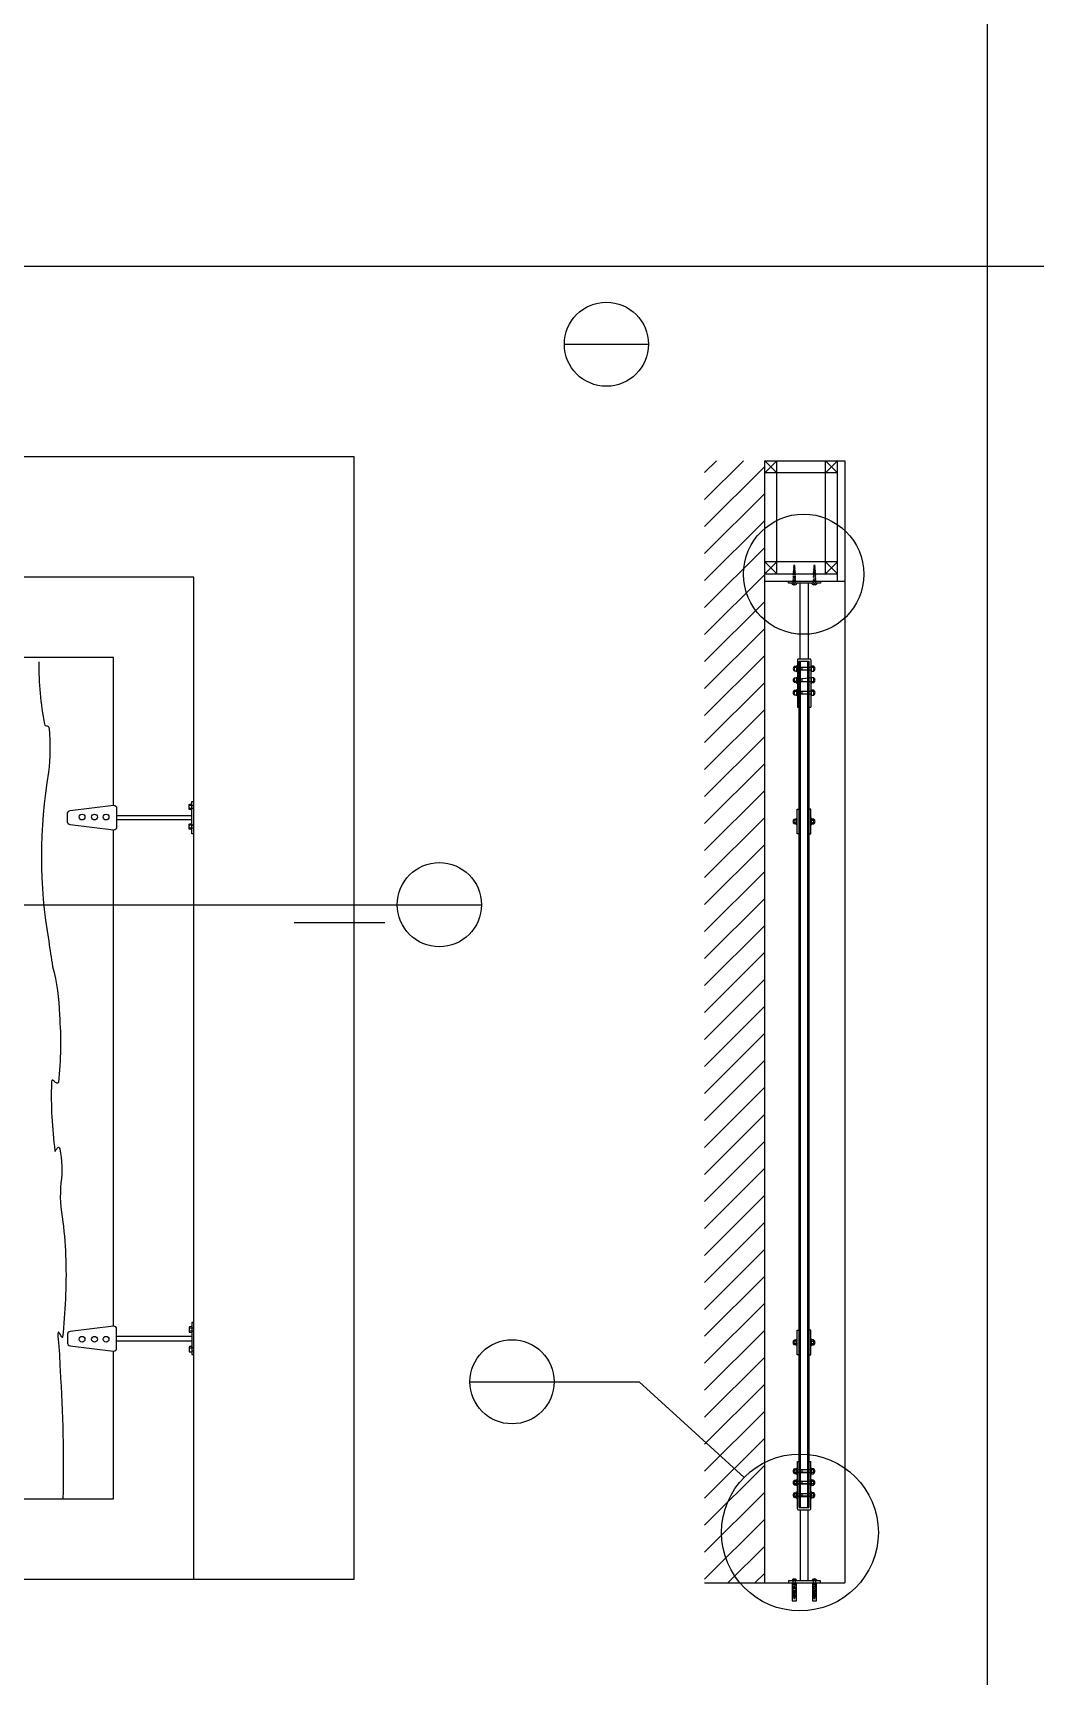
# Model space of a CAD drawing. Header units: inches. Extents: x 6.7 to 49.2, y 11 to 35.8.
# Drawn here: x 32.941 to 35.442, y 17.672 to 21.773 of the extents above; entities that cross this region are included whole.
import ezdxf

# ---------------------------------------------------------------- set-up
doc = ezdxf.new("R2010")
doc.units = ezdxf.units.IN
doc.header["$MEASUREMENT"] = 0
for name, color, linetype in [('02', 2, 'Continuous'), ('1', 1, 'Continuous'), ('4', 4, 'Continuous'), ('8', 8, 'Continuous')]:
    doc.layers.add(name, color=color, linetype=linetype)

msp = doc.modelspace()

# ---------------------------------------------------------------- hatches: boundary and pattern name
at = {"layer": '8'}
h = msp.add_hatch(dxfattribs=at)
h.set_pattern_fill('ANSI31', color=256, scale=0.015, style=0)
h.set_pattern_definition([(45, (-6.231927, 16.39838), (-0.03367596, 0.03367596), [])])
h.paths.add_polyline_path([(34.6171, 17.9048), (34.7671, 17.9048), (34.7671, 20.2372, -0.289549), (34.6643, 20.3998, -0.289549), (34.7671, 20.5624), (34.7671, 20.7048), (34.6171, 20.7048)])
h.paths.add_polyline_path([(34.7671, 20.2372), (34.7671, 20.5624, 0.289549), (34.6643, 20.3998, 0.289549)], flags=16)

# ---------------------------------------------------------------- linework, layer by layer
at = {"layer": '02'}
for p, q in [((34.7971, 20.7048), (34.7671, 20.6748)), ((34.7971, 20.6748), (34.7671, 20.7048)), ((34.9491, 20.6748), (34.7671, 20.6748)), ((34.9191, 20.6748), (34.9491, 20.7048)), ((34.9191, 20.7048), (34.9491, 20.6748)), ((34.9491, 20.4048), (34.9491, 20.7048)), ((34.7971, 20.4228), (34.7671, 20.4528)), ((34.7971, 20.4528), (34.7671, 20.4228)), ((34.9491, 20.4528), (34.7671, 20.4528)), ((34.7671, 20.4228), (34.9491, 20.4228)), ((34.8386, 20.4239), (34.8377, 20.4225)), ((34.8377, 20.4225), (34.8434, 20.4211)), ((34.8377, 20.4225), (34.8385, 20.4207)), ((34.8385, 20.4207), (34.8377, 20.4193)), ((34.8389, 20.4271), (34.838, 20.4257)), ((34.838, 20.4257), (34.8432, 20.4244)), ((34.838, 20.4257), (34.8386, 20.4239)), ((34.8393, 20.4303), (34.8383, 20.4289)), ((34.8383, 20.4289), (34.8429, 20.4277)), ((34.8383, 20.4289), (34.8389, 20.4271)), ((34.8396, 20.4334), (34.8386, 20.432)), ((34.8386, 20.432), (34.8427, 20.431)), ((34.8386, 20.432), (34.8393, 20.4303)), ((34.8386, 20.4239), (34.8442, 20.4225)), ((34.8399, 20.4366), (34.8389, 20.4352)), ((34.8389, 20.4352), (34.8422, 20.4344)), ((34.8389, 20.4352), (34.8396, 20.4334)), ((34.8389, 20.4271), (34.8439, 20.4259)), ((34.8402, 20.4398), (34.8392, 20.4384)), ((34.8392, 20.4384), (34.8419, 20.4377)), ((34.8392, 20.4384), (34.8399, 20.4366)), ((34.8393, 20.4303), (34.8435, 20.4292)), ((34.8395, 20.4415), (34.8421, 20.4409)), ((34.8395, 20.4415), (34.8402, 20.4398)), ((34.8396, 20.4334), (34.8432, 20.4325)), ((34.8399, 20.4366), (34.8429, 20.4358)), ((34.8402, 20.4398), (34.8425, 20.4392)), ((34.8419, 20.4377), (34.8425, 20.4392)), ((34.8429, 20.4358), (34.8419, 20.4377)), ((34.8425, 20.4392), (34.8421, 20.4409)), ((34.8422, 20.4344), (34.8429, 20.4358)), ((34.8435, 20.4292), (34.8422, 20.4344)), ((34.8425, 20.4311), (34.8432, 20.4325)), ((34.8429, 20.4277), (34.8435, 20.4292)), ((34.8439, 20.4259), (34.8429, 20.4277)), ((34.8432, 20.4244), (34.8439, 20.4259)), ((34.8442, 20.4225), (34.8432, 20.4244)), ((34.8434, 20.4211), (34.8442, 20.4225)), ((34.8442, 20.4193), (34.8434, 20.4211)), ((34.8889, 20.4239), (34.888, 20.4225)), ((34.888, 20.4225), (34.8937, 20.4211)), ((34.888, 20.4225), (34.8888, 20.4207)), ((34.8888, 20.4207), (34.888, 20.4193)), ((34.8892, 20.4271), (34.8883, 20.4257)), ((34.8883, 20.4257), (34.8935, 20.4244)), ((34.8883, 20.4257), (34.8889, 20.4239)), ((34.8895, 20.4303), (34.8886, 20.4289)), ((34.8886, 20.4289), (34.8931, 20.4277)), ((34.8886, 20.4289), (34.8892, 20.4271)), ((34.8898, 20.4334), (34.8889, 20.432)), ((34.8889, 20.432), (34.893, 20.431)), ((34.8889, 20.432), (34.8895, 20.4303)), ((34.8889, 20.4239), (34.8945, 20.4225)), ((34.8901, 20.4366), (34.8892, 20.4352)), ((34.8892, 20.4352), (34.8925, 20.4344)), ((34.8892, 20.4352), (34.8898, 20.4334)), ((34.8892, 20.4271), (34.8941, 20.4259)), ((34.8904, 20.4398), (34.8895, 20.4384)), ((34.8895, 20.4384), (34.8921, 20.4377)), ((34.8895, 20.4384), (34.8901, 20.4366)), ((34.8895, 20.4303), (34.8938, 20.4292)), ((34.8898, 20.4415), (34.8924, 20.4409)), ((34.8898, 20.4415), (34.8904, 20.4398)), ((34.8898, 20.4334), (34.8935, 20.4325)), ((34.8901, 20.4366), (34.8931, 20.4358)), ((34.8904, 20.4398), (34.8928, 20.4392)), ((34.8921, 20.4377), (34.8928, 20.4392)), ((34.8931, 20.4358), (34.8921, 20.4377)), ((34.8928, 20.4392), (34.8924, 20.4409)), ((34.8925, 20.4344), (34.8931, 20.4358)), ((34.8938, 20.4292), (34.8925, 20.4344)), ((34.8928, 20.4311), (34.8935, 20.4325)), ((34.8931, 20.4277), (34.8938, 20.4292)), ((34.8941, 20.4259), (34.8931, 20.4277)), ((34.8935, 20.4244), (34.8941, 20.4259)), ((34.8945, 20.4225), (34.8935, 20.4244)), ((34.8937, 20.4211), (34.8945, 20.4225)), ((34.8945, 20.4193), (34.8937, 20.4211)), ((34.9191, 20.4228), (34.9491, 20.4528)), ((34.9191, 20.4528), (34.9491, 20.4228)), ((34.8385, 20.4175), (34.8377, 20.416)), ((34.8377, 20.416), (34.8434, 20.4146)), ((34.8377, 20.416), (34.8385, 20.4142)), ((34.8385, 20.411), (34.8377, 20.4095)), ((34.8377, 20.4095), (34.8385, 20.4077)), ((34.8385, 20.4077), (34.8377, 20.4063)), ((34.8377, 20.4063), (34.8377, 20.3998)), ((34.8385, 20.4175), (34.8442, 20.416)), ((34.8385, 20.4142), (34.8442, 20.4128)), ((34.8385, 20.411), (34.8442, 20.4095)), ((34.8385, 20.4077), (34.8442, 20.4063)), ((34.8434, 20.4179), (34.8442, 20.4193)), ((34.8442, 20.416), (34.8434, 20.4179)), ((34.8434, 20.4146), (34.8442, 20.416)), ((34.8442, 20.4128), (34.8434, 20.4146)), ((34.8434, 20.4114), (34.8442, 20.4128)), ((34.8442, 20.4095), (34.8434, 20.4114)), ((34.8434, 20.4081), (34.8442, 20.4095)), ((34.8442, 20.4063), (34.8434, 20.4081)), ((34.8442, 20.3998), (34.8442, 20.4063)), ((34.8553, 20.2105), (34.8553, 20.3998)), ((34.8758, 20.3998), (34.8758, 20.2105)), ((34.888, 20.4193), (34.8937, 20.4179)), ((34.888, 20.4193), (34.8888, 20.4175)), ((34.8888, 20.4175), (34.888, 20.416)), ((34.888, 20.416), (34.8937, 20.4146)), ((34.888, 20.416), (34.8888, 20.4142)), ((34.8888, 20.4142), (34.888, 20.4128)), ((34.888, 20.4095), (34.8888, 20.4077)), ((34.8888, 20.4077), (34.888, 20.4063)), ((34.888, 20.4063), (34.888, 20.3998)), ((34.8888, 20.411), (34.8945, 20.4095)), ((34.8888, 20.4077), (34.8945, 20.4063)), ((34.8937, 20.4179), (34.8945, 20.4193)), ((34.8937, 20.4146), (34.8945, 20.416)), ((34.8945, 20.4128), (34.8937, 20.4146)), ((34.8937, 20.4114), (34.8945, 20.4128)), ((34.8945, 20.4095), (34.8937, 20.4114)), ((34.8937, 20.4081), (34.8945, 20.4095)), ((34.8945, 20.4063), (34.8937, 20.4081)), ((34.8945, 20.3998), (34.8945, 20.4063)), ((34.8891, 20.189), (34.8421, 20.189)), ((34.849, 20.2085), (34.849, 20.09)), ((34.851, 20.2105), (34.8802, 20.2105)), ((34.8532, 18.0928), (34.8532, 20.2048)), ((34.8532, 20.2048), (34.8772, 20.2048)), ((34.8562, 18.0928), (34.8562, 20.2048)), ((34.8742, 20.2048), (34.8742, 18.0928)), ((34.8772, 20.2048), (34.8772, 18.0928)), ((34.8822, 20.2085), (34.8822, 20.09)), ((34.8469, 20.1544), (34.842, 20.1544)), ((34.889, 20.1635), (34.8489, 20.1603)), ((34.8607, 20.1548), (34.889, 20.1544)), ((34.889, 20.1293), (34.842, 20.1293)), ((34.849, 20.09), (34.8532, 20.09)), ((34.8772, 20.09), (34.8822, 20.09)), ((33.3422, 19.8449), (33.3318, 19.8443)), ((33.3422, 19.8369), (33.3318, 19.8378)), ((34.8462, 19.8079), (34.8413, 19.8079)), ((34.8842, 19.8079), (34.8891, 19.8079)), ((33.3422, 19.7958), (33.3318, 19.7952)), ((33.3422, 19.7878), (33.3318, 19.7887)), ((34.8462, 19.8019), (34.8413, 19.8019)), ((34.8842, 19.8019), (34.8891, 19.8019)), ((29.1039, 19.5971), (34.0602, 19.5971)), ((33.3422, 18.5408), (33.3318, 18.5399)), ((33.3422, 18.5328), (33.3318, 18.5334)), ((34.8462, 18.5079), (34.8413, 18.5079)), ((34.8462, 18.5019), (34.8413, 18.5019)), ((34.8842, 18.5079), (34.8891, 18.5079)), ((34.8842, 18.5019), (34.8891, 18.5019)), ((33.3372, 18.4908), (33.3318, 18.4908)), ((34.8487, 18.2077), (34.8532, 18.2077)), ((34.8487, 18.0892), (34.8487, 18.2077)), ((34.8772, 18.2077), (34.8819, 18.2077)), ((34.8819, 18.0892), (34.8819, 18.2077)), ((34.8888, 18.1865), (34.8418, 18.1865)), ((34.8888, 18.1805), (34.8418, 18.1805)), ((34.8888, 18.1579), (34.8418, 18.1579)), ((34.8888, 18.1519), (34.8418, 18.1519)), ((34.8888, 18.1267), (34.8418, 18.1267)), ((34.8888, 18.1208), (34.8418, 18.1208)), ((34.8507, 18.0872), (34.8799, 18.0872)), ((34.8533, 18.0872), (34.8778, 18.0871)), ((34.8553, 18.0872), (34.8553, 17.9098)), ((34.8758, 17.9098), (34.8758, 18.0872)), ((34.8377, 17.9033), (34.8402, 17.915)), ((34.8385, 17.9019), (34.8377, 17.9033)), ((34.8377, 17.9001), (34.8385, 17.9019)), ((34.8377, 17.9001), (34.8434, 17.9015)), ((34.8377, 17.8936), (34.8442, 17.9001)), ((34.8385, 17.8987), (34.8377, 17.9001)), ((34.8377, 17.8968), (34.8385, 17.8987)), ((34.8385, 17.8954), (34.8377, 17.8968)), ((34.8377, 17.8936), (34.8434, 17.895)), ((34.8377, 17.8903), (34.8385, 17.8922)), ((34.8377, 17.8903), (34.8434, 17.8918)), ((34.8385, 17.8889), (34.8377, 17.8903)), ((34.8377, 17.8871), (34.8385, 17.8889)), ((34.8386, 17.8857), (34.8377, 17.8871)), ((34.838, 17.8839), (34.8386, 17.8857)), ((34.838, 17.8839), (34.8432, 17.8852)), ((34.8389, 17.8825), (34.838, 17.8839)), ((34.8383, 17.8808), (34.8389, 17.8825)), ((34.8383, 17.8808), (34.8429, 17.8819)), ((34.8393, 17.8794), (34.8383, 17.8808)), ((34.8385, 17.9019), (34.8442, 17.9033)), ((34.8385, 17.8922), (34.8442, 17.8936)), ((34.8386, 17.8857), (34.8442, 17.8871)), ((34.8386, 17.8776), (34.8393, 17.8794)), ((34.8386, 17.8776), (34.8427, 17.8786)), ((34.8389, 17.8825), (34.8439, 17.8838)), ((34.8393, 17.8794), (34.8435, 17.8804)), ((34.8416, 17.915), (34.8442, 17.9033)), ((34.8435, 17.8804), (34.8425, 17.8786)), ((34.8425, 17.8786), (34.8432, 17.8771)), ((34.8439, 17.8838), (34.8429, 17.8819)), ((34.8429, 17.8819), (34.8435, 17.8804)), ((34.8442, 17.8871), (34.8432, 17.8852)), ((34.8432, 17.8852), (34.8439, 17.8838)), ((34.8434, 17.9015), (34.8442, 17.9001)), ((34.8434, 17.8983), (34.8442, 17.8968)), ((34.8442, 17.8968), (34.8434, 17.895)), ((34.8434, 17.895), (34.8442, 17.8936)), ((34.8442, 17.8936), (34.8434, 17.8918)), ((34.8434, 17.8918), (34.8442, 17.8903)), ((34.8442, 17.8903), (34.8434, 17.8885)), ((34.888, 17.9033), (34.8905, 17.915)), ((34.8888, 17.9019), (34.888, 17.9033)), ((34.888, 17.9001), (34.8888, 17.9019)), ((34.888, 17.9001), (34.8937, 17.9015)), ((34.888, 17.8936), (34.8945, 17.9001)), ((34.8888, 17.8987), (34.888, 17.9001)), ((34.888, 17.8968), (34.8888, 17.8987)), ((34.8888, 17.8954), (34.888, 17.8968)), ((34.888, 17.8936), (34.8937, 17.895)), ((34.888, 17.8903), (34.8888, 17.8922)), ((34.888, 17.8903), (34.8937, 17.8918)), ((34.8888, 17.8889), (34.888, 17.8903)), ((34.888, 17.8871), (34.8888, 17.8889)), ((34.888, 17.8871), (34.8937, 17.8885)), ((34.8889, 17.8857), (34.888, 17.8871)), ((34.8883, 17.8839), (34.8889, 17.8857)), ((34.8883, 17.8839), (34.8935, 17.8852)), ((34.8892, 17.8825), (34.8883, 17.8839)), ((34.8886, 17.8808), (34.8892, 17.8825)), ((34.8886, 17.8808), (34.8931, 17.8819)), ((34.8895, 17.8794), (34.8886, 17.8808)), ((34.8888, 17.9019), (34.8945, 17.9033)), ((34.8888, 17.8954), (34.8945, 17.8968)), ((34.8889, 17.8857), (34.8945, 17.8871)), ((34.8889, 17.8776), (34.8895, 17.8794)), ((34.8889, 17.8776), (34.893, 17.8786)), ((34.8892, 17.8825), (34.8941, 17.8838)), ((34.8895, 17.8794), (34.8938, 17.8804)), ((34.8919, 17.915), (34.8945, 17.9033)), ((34.8938, 17.8804), (34.8928, 17.8786)), ((34.8928, 17.8786), (34.8935, 17.8771)), ((34.8941, 17.8838), (34.8931, 17.8819)), ((34.8931, 17.8819), (34.8938, 17.8804)), ((34.8945, 17.8871), (34.8935, 17.8852)), ((34.8935, 17.8852), (34.8941, 17.8838)), ((34.8937, 17.9015), (34.8945, 17.9001)), ((34.8937, 17.8983), (34.8945, 17.8968)), ((34.8945, 17.8968), (34.8937, 17.895)), ((34.8937, 17.895), (34.8945, 17.8936)), ((34.8945, 17.8936), (34.8937, 17.8918)), ((34.8937, 17.8918), (34.8945, 17.8903)), ((34.8945, 17.8903), (34.8937, 17.8885)), ((34.8937, 17.8885), (34.8945, 17.8871)), ((34.8396, 17.8762), (34.8386, 17.8776)), ((34.8389, 17.8744), (34.8396, 17.8762)), ((34.8389, 17.8744), (34.8422, 17.8752)), ((34.8399, 17.873), (34.8389, 17.8744)), ((34.8392, 17.8713), (34.8399, 17.873)), ((34.8392, 17.8713), (34.8419, 17.8719)), ((34.8402, 17.8699), (34.8392, 17.8713)), ((34.8395, 17.8681), (34.8402, 17.8699)), ((34.8395, 17.8681), (34.8421, 17.8687)), ((34.8396, 17.8762), (34.8432, 17.8771)), ((34.8399, 17.873), (34.8429, 17.8738)), ((34.8402, 17.8699), (34.8425, 17.8705)), ((34.8429, 17.8738), (34.8419, 17.8719)), ((34.8419, 17.8719), (34.8425, 17.8705)), ((34.8425, 17.8705), (34.8421, 17.8687)), ((34.8422, 17.8752), (34.8429, 17.8738)), ((34.8898, 17.8762), (34.8889, 17.8776)), ((34.8892, 17.8744), (34.8898, 17.8762)), ((34.8892, 17.8744), (34.8925, 17.8752)), ((34.8901, 17.873), (34.8892, 17.8744)), ((34.8895, 17.8713), (34.8901, 17.873)), ((34.8895, 17.8713), (34.8921, 17.8719)), ((34.8904, 17.8699), (34.8895, 17.8713)), ((34.8898, 17.8762), (34.8935, 17.8771)), ((34.8898, 17.8681), (34.8904, 17.8699)), ((34.8898, 17.8681), (34.8924, 17.8687)), ((34.8901, 17.873), (34.8931, 17.8738)), ((34.8904, 17.8699), (34.8928, 17.8705)), ((34.8931, 17.8738), (34.8921, 17.8719)), ((34.8921, 17.8719), (34.8928, 17.8705)), ((34.8928, 17.8705), (34.8924, 17.8687)), ((34.8925, 17.8752), (34.8931, 17.8738))]:
    msp.add_line(p, q, dxfattribs=at)
for points in [[(34.2671, 20.9957), (34.4771, 20.9957)], [(34.7971, 20.4228), (34.7971, 20.7048)], [(34.9191, 20.4228), (34.9191, 20.7048)], [(34.9066, 20.3998), (34.8266, 20.3998), (34.8266, 20.4048)], [(34.9066, 20.4048), (34.9066, 20.3998)], [(34.849, 20.178), (34.847, 20.178), (34.847, 20.194), (34.849, 20.194)], [(34.849, 20.183), (34.8822, 20.183)], [(34.8607, 20.183), (34.8607, 20.189)], [(34.8822, 20.178), (34.8842, 20.178), (34.8842, 20.194), (34.8822, 20.194)], [(34.8489, 20.1543), (34.8821, 20.1543)], [(34.8607, 20.1543), (34.8607, 20.1603)], [(34.8489, 20.1232), (34.8821, 20.1232)], [(34.8607, 20.1232), (34.8607, 20.1292)], [(33.3422, 19.7743), (33.3372, 19.7743), (33.3372, 19.8543)], [(33.3372, 19.8543), (33.3422, 19.8543)], [(33.1497, 19.8195), (33.3372, 19.8195)], [(33.3372, 19.8091), (33.1497, 19.8091)], [(33.3372, 19.8449), (33.3422, 19.8449)], [(33.3422, 19.8369), (33.3372, 19.8369)], [(34.8482, 19.7968), (34.8462, 19.7968), (34.8462, 19.8128), (34.8482, 19.8128)], [(34.8532, 19.7739), (34.8482, 19.7739), (34.8482, 19.8357), (34.8532, 19.8357)], [(34.8772, 19.7739), (34.8822, 19.7739), (34.8822, 19.8357), (34.8772, 19.8357)], [(34.8822, 19.7968), (34.8842, 19.7968), (34.8842, 19.8128), (34.8822, 19.8128)], [(33.3372, 19.7958), (33.3422, 19.7958)], [(33.3422, 19.7878), (33.3372, 19.7878)], [(33.3422, 18.5543), (33.3372, 18.5543)], [(33.3372, 18.5543), (33.3372, 18.4743), (33.3422, 18.4743)], [(33.3422, 18.5408), (33.3372, 18.5408)], [(34.8532, 18.4739), (34.8482, 18.4739), (34.8482, 18.5357), (34.8532, 18.5357)], [(34.8772, 18.4739), (34.8822, 18.4739), (34.8822, 18.5357), (34.8772, 18.5357)], [(33.3372, 18.5195), (33.1497, 18.5195)], [(33.1497, 18.5091), (33.3372, 18.5091)], [(33.3372, 18.5328), (33.3422, 18.5328)], [(34.8482, 18.4968), (34.8462, 18.4968), (34.8462, 18.5128), (34.8482, 18.5128)], [(34.8822, 18.4968), (34.8842, 18.4968), (34.8842, 18.5128), (34.8822, 18.5128)], [(33.3422, 18.4917), (33.3372, 18.4917)], [(33.3372, 18.4837), (33.3422, 18.4837)], [(34.0315, 18.4066), (34.4542, 18.4066)], [(34.4542, 18.4066), (34.7158, 18.1681)], [(34.8487, 18.1754), (34.8467, 18.1754), (34.8467, 18.1914), (34.8487, 18.1914)], [(34.8487, 18.1804), (34.8819, 18.1804)], [(34.8604, 18.1804), (34.8604, 18.1864)], [(34.8819, 18.1754), (34.8839, 18.1754), (34.8839, 18.1914), (34.8819, 18.1914)], [(34.8487, 18.1468), (34.8467, 18.1468), (34.8467, 18.1628), (34.8487, 18.1628)], [(34.8487, 18.1157), (34.8467, 18.1157), (34.8467, 18.1317), (34.8487, 18.1317)], [(34.8487, 18.1518), (34.8819, 18.1518)], [(34.8604, 18.1518), (34.8604, 18.1578)], [(34.8604, 18.1207), (34.8604, 18.1267)], [(34.8819, 18.1468), (34.8839, 18.1468), (34.8839, 18.1628), (34.8819, 18.1628)], [(34.8819, 18.1157), (34.8839, 18.1157), (34.8839, 18.1317), (34.8819, 18.1317)], [(34.8487, 18.1207), (34.8819, 18.1207)], [(34.8532, 18.0928), (34.8772, 18.0928)], [(34.9066, 17.9098), (34.8266, 17.9098), (34.8266, 17.9048)], [(34.8357, 17.9048), (34.8357, 17.8601), (34.8462, 17.8601), (34.8462, 17.9048)], [(34.886, 17.9048), (34.886, 17.8601), (34.8965, 17.8601), (34.8965, 17.9048)], [(34.9066, 17.9048), (34.9066, 17.9098)]]:
    msp.add_lwpolyline(points, dxfattribs=at)
for points in [[(34.8402, 20.3947, -0.320716), (34.8345, 20.3998)], [(34.8474, 20.3998, -0.322801), (34.8416, 20.3946), (34.8416, 20.3979), (34.8402, 20.3979), (34.8402, 20.3946)], [(34.8905, 20.3947, -0.320716), (34.8847, 20.3998)], [(34.8977, 20.3998, -0.322801), (34.8919, 20.3946), (34.8919, 20.3979), (34.8905, 20.3979), (34.8905, 20.3946)], [(32.9559, 20.2029, 0.051026), (32.9697, 20.0474, 0.38963), (32.9746, 20.0435, -0.119524), (32.9778, 20.043, -0.255301), (32.9811, 20.0367, -0.050291), (32.9798, 19.9275, 0.085487), (32.9805, 19.5061, 0.01126), (32.9902, 19.4431, -0.055643), (33.0069, 19.3221, -0.047683), (33.0047, 19.1536, -0.583973), (32.9996, 19.1523, -0.022507), (32.9918, 19.1586, 0.439818), (32.9885, 19.1584, 0.085309), (32.9872, 19.1522, 0.038569), (32.9957, 18.9829, 0.872166), (32.997, 18.9829, 0.000561), (33.0013, 18.9898, -0.249279), (33.0048, 18.992, -0.217922), (33.0077, 18.9879, -0.090772), (33.0107, 18.9033, 0.071526), (33.0158, 18.8061, -0.04143), (33.022, 18.6127, -0.013733), (33.0151, 18.5177, -0.550637), (33.014, 18.5174, -0.083552), (33.0122, 18.5195, 0.04384), (33.0051, 18.5305, 0.581346), (33.0039, 18.5295, 0.064167), (33.0039, 18.5141, -0.015996), (33.0088, 18.436, -0.023046), (33.0157, 18.1136)], [(34.847, 20.1798), (34.8421, 20.1798, -0.414214), (34.8415, 20.1805, -0.152179), (34.8415, 20.1824, -0.998806), (34.8415, 20.1837, -0.106972), (34.8415, 20.1884, -0.414214), (34.8421, 20.189, -0.414214), (34.8415, 20.1896, -0.163695), (34.8415, 20.1915, -0.414214), (34.8421, 20.1921), (34.847, 20.1921)], [(34.8842, 20.1798), (34.8891, 20.1798, 0.414214), (34.8897, 20.1805, 0.152179), (34.8897, 20.1824, 1.000509), (34.8897, 20.1837, 0.106972), (34.8897, 20.1884, 0.414214), (34.8891, 20.189, 0.414214), (34.8897, 20.1896, 0.163695), (34.8897, 20.1915, 0.414214), (34.8891, 20.1921), (34.8842, 20.1921)], [(34.8469, 20.1512), (34.842, 20.1512, -0.414214), (34.8414, 20.1518, -0.152179), (34.8414, 20.1538, -0.414214), (34.842, 20.1544, -0.414214), (34.8414, 20.155, -0.106972), (34.8414, 20.1598, -0.998806), (34.8414, 20.161, -0.163695), (34.8414, 20.1628, -0.414214), (34.842, 20.1635), (34.8469, 20.1635)], [(34.8841, 20.1512), (34.889, 20.1512, 0.414214), (34.8896, 20.1518, 0.152179), (34.8896, 20.1538, 0.414214), (34.889, 20.1544, 0.414214), (34.8896, 20.155, 0.106972), (34.8896, 20.1598, 1.000509), (34.8896, 20.161, 0.163695), (34.8896, 20.1628, 0.414214), (34.889, 20.1635), (34.8841, 20.1635)], [(34.8469, 20.1201), (34.842, 20.1201, -0.414214), (34.8414, 20.1207, -0.152179), (34.8414, 20.1227, -0.998806), (34.8414, 20.1239, -0.106972), (34.8414, 20.1286, -0.414214), (34.842, 20.1293, -0.414214), (34.8414, 20.1299, -0.163695), (34.8414, 20.1317, -0.414214), (34.842, 20.1323), (34.8469, 20.1323)], [(34.8841, 20.1201), (34.889, 20.1201, 0.414214), (34.8896, 20.1207, 0.152179), (34.8896, 20.1227, 1.000509), (34.8896, 20.1239, 0.106972), (34.8896, 20.1286, 0.414214), (34.889, 20.1293, 0.414214), (34.8896, 20.1299, 0.163695), (34.8896, 20.1317, 0.414214), (34.889, 20.1323), (34.8841, 20.1323)], [(33.3372, 19.8343), (33.3318, 19.8343, -0.414214), (33.3312, 19.8349, -0.152179), (33.3312, 19.8371, -0.998806), (33.3312, 19.8384, -0.106972), (33.3312, 19.8436, -0.998806), (33.3312, 19.8449, -0.163695), (33.3312, 19.8469, -0.414214), (33.3318, 19.8476), (33.3372, 19.8476)], [(33.1497, 19.8382), (33.1497, 19.7904, -0.437793), (33.1422, 19.7834), (33.0338, 19.7963, -0.391021), (33.0273, 19.8033), (33.0273, 19.8253, -0.391021), (33.0338, 19.8323), (33.1422, 19.8452, -0.437793), (33.1497, 19.8382)], [(33.331, 19.8357, 0.133077), (33.3305, 19.8363), (33.3305, 19.8456, 0.130908), (33.331, 19.8462)], [(34.8462, 19.7987), (34.8413, 19.7987, -0.414214), (34.8407, 19.7993, -0.152179), (34.8407, 19.8013, -0.998806), (34.8407, 19.8025, -0.106972), (34.8407, 19.8073, -0.998806), (34.8407, 19.8085, -0.163695), (34.8407, 19.8103, -0.414214), (34.8413, 19.8109), (34.8462, 19.8109)], [(34.8842, 19.7987), (34.8891, 19.7987, 0.414214), (34.8897, 19.7993, 0.152179), (34.8897, 19.8013, 1.000509), (34.8897, 19.8025, 0.106972), (34.8897, 19.8073, 1.000509), (34.8897, 19.8085, 0.163695), (34.8897, 19.8103, 0.414214), (34.8891, 19.8109), (34.8842, 19.8109)], [(33.3372, 19.7852), (33.3318, 19.7852, -0.414214), (33.3312, 19.7858, -0.152179), (33.3312, 19.788, -0.998806), (33.3312, 19.7893, -0.106972), (33.3312, 19.7945, -0.998806), (33.3312, 19.7958, -0.163695), (33.3312, 19.7978, -0.414214), (33.3318, 19.7985), (33.3372, 19.7985)], [(33.331, 19.7866, 0.133077), (33.3305, 19.7872), (33.3305, 19.7965, 0.130908), (33.331, 19.7971)], [(33.1497, 18.5382, 0.437793), (33.1422, 18.5452), (33.0338, 18.5323, 0.391021), (33.0273, 18.5253), (33.0273, 18.5033, 0.391021), (33.0338, 18.4963), (33.1422, 18.4834, 0.437793), (33.1497, 18.4904), (33.1497, 18.5382)], [(33.3372, 18.5434), (33.3318, 18.5434, 0.414214), (33.3312, 18.5428, 0.152179), (33.3312, 18.5406, 0.998806), (33.3312, 18.5393, 0.106972), (33.3312, 18.5341, 0.998806), (33.3312, 18.5328, 0.163695), (33.3312, 18.5308, 0.414214), (33.3318, 18.5301), (33.3372, 18.5301)], [(33.331, 18.542, -0.133077), (33.3305, 18.5414), (33.3305, 18.5321, -0.130908), (33.331, 18.5315)], [(33.3372, 18.4943), (33.3318, 18.4943, 0.414214), (33.3312, 18.4937, 0.152179), (33.3312, 18.4915, 0.414214), (33.3318, 18.4908, 0.414214), (33.3312, 18.4902, 0.106972), (33.3312, 18.485, 0.998806), (33.3312, 18.4837, 0.163695), (33.3312, 18.4817, 0.414214), (33.3318, 18.481), (33.3372, 18.481)], [(34.8462, 18.4987), (34.8413, 18.4987, -0.414214), (34.8407, 18.4993, -0.152179), (34.8407, 18.5013, -0.998806), (34.8407, 18.5025, -0.106972), (34.8407, 18.5073, -0.998806), (34.8407, 18.5085, -0.163695), (34.8407, 18.5103, -0.414214), (34.8413, 18.5109), (34.8462, 18.5109)], [(34.8842, 18.4987), (34.8891, 18.4987, 0.414214), (34.8897, 18.4993, 0.152179), (34.8897, 18.5013, 1.000509), (34.8897, 18.5025, 0.106972), (34.8897, 18.5073, 1.000509), (34.8897, 18.5085, 0.163695), (34.8897, 18.5103, 0.414214), (34.8891, 18.5109), (34.8842, 18.5109)], [(33.331, 18.4929, -0.133077), (33.3305, 18.4923), (33.3305, 18.483, -0.130908), (33.331, 18.4824)], [(34.8467, 18.1773), (34.8418, 18.1773, -0.414214), (34.8412, 18.1779, -0.152179), (34.8412, 18.1799, -0.998806), (34.8412, 18.1811, -0.106972), (34.8412, 18.1859, -0.998806), (34.8412, 18.1871, -0.163695), (34.8412, 18.1889, -0.414214), (34.8418, 18.1895), (34.8467, 18.1895)], [(34.8839, 18.1773), (34.8888, 18.1773, 0.414214), (34.8894, 18.1779, 0.152179), (34.8894, 18.1799, 1.000509), (34.8894, 18.1811, 0.106972), (34.8894, 18.1859, 1.000509), (34.8894, 18.1871, 0.163695), (34.8894, 18.1889, 0.414214), (34.8888, 18.1895), (34.8839, 18.1895)], [(34.8467, 18.1487), (34.8418, 18.1487, -0.414214), (34.8412, 18.1493, -0.152179), (34.8412, 18.1513, -0.998806), (34.8412, 18.1525, -0.106972), (34.8412, 18.1573, -0.998806), (34.8412, 18.1585, -0.163695), (34.8412, 18.1603, -0.414214), (34.8418, 18.1609), (34.8467, 18.1609)], [(34.8467, 18.1175), (34.8418, 18.1175, -0.414214), (34.8412, 18.1182, -0.152179), (34.8412, 18.1201, -0.998806), (34.8412, 18.1214, -0.106972), (34.8412, 18.1261, -0.998806), (34.8412, 18.1273, -0.163695), (34.8412, 18.1292, -0.414214), (34.8418, 18.1298), (34.8467, 18.1298)], [(34.8839, 18.1487), (34.8888, 18.1487, 0.414214), (34.8894, 18.1493, 0.152179), (34.8894, 18.1513, 1.000509), (34.8894, 18.1525, 0.106972), (34.8894, 18.1573, 1.000509), (34.8894, 18.1585, 0.163695), (34.8894, 18.1603, 0.414214), (34.8888, 18.1609), (34.8839, 18.1609)], [(34.8839, 18.1175), (34.8888, 18.1175, 0.414214), (34.8894, 18.1182, 0.152179), (34.8894, 18.1201, 1.000509), (34.8894, 18.1214, 0.106972), (34.8894, 18.1261, 1.000509), (34.8894, 18.1273, 0.163695), (34.8894, 18.1292, 0.414214), (34.8888, 18.1298), (34.8839, 18.1298)], [(34.8402, 17.915, 0.320716), (34.8345, 17.9098)], [(34.8474, 17.9098, 0.322801), (34.8416, 17.915), (34.8416, 17.9117), (34.8402, 17.9117), (34.8402, 17.915)], [(34.8905, 17.915, 0.320716), (34.8847, 17.9098)], [(34.8977, 17.9098, 0.322801), (34.8919, 17.915), (34.8919, 17.9117), (34.8905, 17.9117), (34.8905, 17.915)]]:
    msp.add_lwpolyline(points, format="xyb", dxfattribs=at)
for points in [[(34.8489, 20.1653), (34.8489, 20.1493), (34.8469, 20.1493), (34.8469, 20.1653)], [(34.8489, 20.1342), (34.8489, 20.1182), (34.8469, 20.1182), (34.8469, 20.1342)], [(34.8821, 20.1653), (34.8821, 20.1493), (34.8841, 20.1493), (34.8841, 20.1653)], [(34.8821, 20.1342), (34.8821, 20.1182), (34.8841, 20.1182), (34.8841, 20.1342)]]:
    msp.add_lwpolyline(points, close=True, dxfattribs=at)
for centre, radius in [((34.3721, 20.9957), 0.105), ((34.8642, 20.4218), 0.15), ((33.0636, 19.8159), 0.0072), ((33.0947, 19.8159), 0.0072), ((33.1235, 19.8159), 0.0072), ((33.9552, 19.5971), 0.105), ((33.0636, 18.5127), 0.0072), ((33.0947, 18.5127), 0.0072), ((33.1235, 18.5127), 0.0072), ((34.1365, 18.4066), 0.105), ((34.8551, 18.0306), 0.1957)]:
    msp.add_circle(centre, radius, dxfattribs=at)
for centre, radius, start, end in [((34.8328, 20.4462), 0.00818, 325.1239, 353.1747), ((34.8551, 20.4466), 0.0143, 185.5822, 203.6774), ((34.8831, 20.4462), 0.00818, 325.1239, 353.1747), ((34.9054, 20.4466), 0.0143, 185.5822, 203.6774), ((34.8454, 20.186), 0.00702, 121.1019, 238.8981), ((34.851, 20.2085), 0.002, 90, 180), ((34.8802, 20.2085), 0.002, 0, 90), ((34.8858, 20.186), 0.00702, 301.1019, 58.8981), ((34.8453, 20.1573), 0.00702, 121.1019, 238.8981), ((34.8857, 20.1573), 0.00702, 301.1019, 58.8981), ((34.8453, 20.1262), 0.00702, 121.1019, 238.8981), ((34.8857, 20.1262), 0.00702, 301.1019, 58.8981), ((34.8446, 19.8048), 0.00702, 121.1019, 238.8981), ((34.8858, 19.8048), 0.00702, 301.1019, 58.8981), ((34.8446, 18.5048), 0.00702, 121.1019, 238.8981), ((34.8858, 18.5048), 0.00702, 301.1019, 58.8981), ((34.845, 18.1834), 0.00702, 121.1019, 238.8981), ((34.8855, 18.1834), 0.00702, 301.1019, 58.8981), ((34.845, 18.1548), 0.00702, 121.1019, 238.8981), ((34.845, 18.1237), 0.00702, 121.1019, 238.8981), ((34.8855, 18.1548), 0.00702, 301.1019, 58.8981), ((34.8855, 18.1237), 0.00702, 301.1019, 58.8981), ((34.8507, 18.0892), 0.002, 180, 270), ((34.8799, 18.0892), 0.002, 270, 0), ((34.8328, 17.8634), 0.00818, 6.8253, 34.8761), ((34.8551, 17.863), 0.0143, 156.3226, 174.4178), ((34.8831, 17.8634), 0.00818, 6.8253, 34.8761), ((34.9054, 17.863), 0.0143, 156.3226, 174.4178)]:
    msp.add_arc(centre, radius, start, end, dxfattribs=at)
at = {"layer": '1'}
for p, q in [((34.7671, 17.9048), (34.7671, 20.7048)), ((29.2422, 17.9143), (33.7422, 17.9143)), ((34.6171, 17.9048), (34.9671, 17.9048))]:
    msp.add_line(p, q, dxfattribs=at)
msp.add_lwpolyline([(33.5926, 19.553), (33.819, 19.553)], dxfattribs=at)
at = {"layer": '4'}
for p, q in [((35.3219, 26.1006), (35.3219, 11.3716)), ((28.5465, 21.1909), (48.8727, 21.1909)), ((33.7422, 20.7143), (29.2422, 20.7143)), ((33.7422, 17.9143), (33.7422, 20.7143)), ((34.7671, 20.7048), (34.9671, 20.7048)), ((34.9671, 20.7048), (34.9671, 17.9048)), ((33.3422, 20.4143), (29.6422, 20.4143)), ((33.3422, 17.9143), (33.3422, 20.4143)), ((34.7671, 20.4048), (34.9671, 20.4048)), ((33.1422, 20.2143), (32.673, 20.2143)), ((33.1422, 19.8452), (33.1422, 20.2143)), ((33.1422, 18.5452), (33.1422, 19.7834)), ((33.1422, 18.1143), (33.1422, 18.4834)), ((32.673, 18.1143), (33.1422, 18.1143))]:
    msp.add_line(p, q, dxfattribs=at)

doc.saveas('drawing.dxf')
